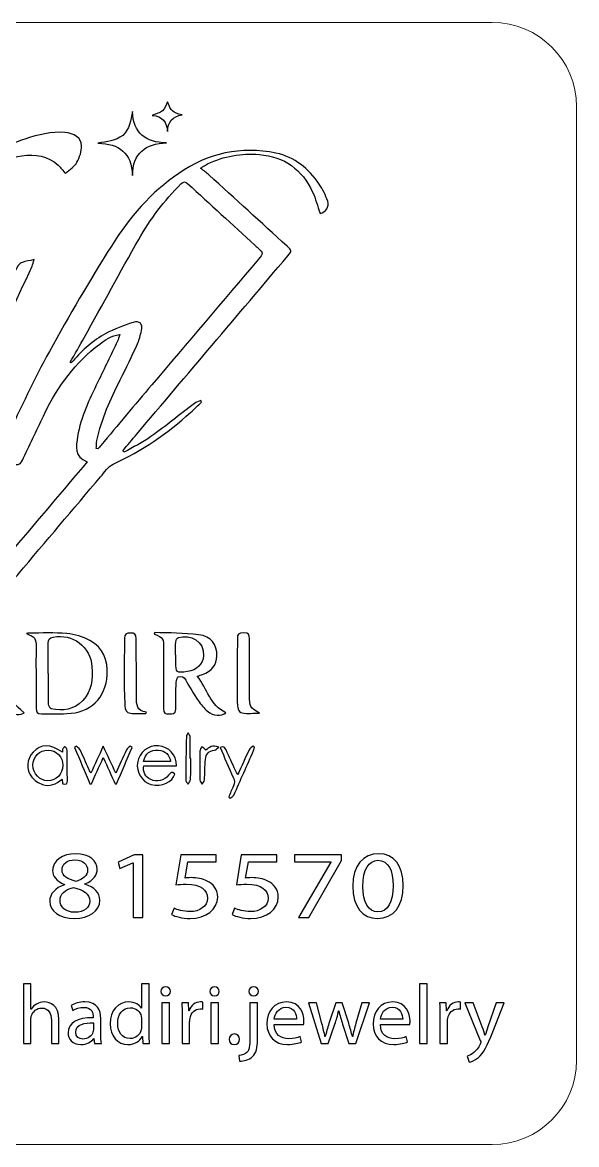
# Model space of a CAD drawing. Header units: millimetres. Extents: x 21.5 to 61.5, y -44 to -4.
# Drawn here: x 41.73 to 61.47, y -44.02 to -4.02 of the extents above; entities that cross this region are included whole.
import ezdxf

# ---------------------------------------------------------------- set-up
doc = ezdxf.new("R2010")
doc.units = ezdxf.units.MM
doc.header["$MEASUREMENT"] = 0
doc.layers.add('Layer 1', color=7, linetype='Continuous')

msp = doc.modelspace()

# ---------------------------------------------------------------- linework, layer by layer
at = {"layer": 'Layer 1', "color": 250, "lineweight": 18}
msp.add_open_spline([(24.4693, -4.0222), (24.4693, -4.0222), (58.4693, -4.0222), (58.4693, -4.0222), (60.1216, -4.0222), (61.4693, -5.3699), (61.4693, -7.0222), (61.4693, -7.0222), (61.4693, -41.0222), (61.4693, -41.0222), (61.4693, -42.6745), (60.1216, -44.0222), (58.4693, -44.0222), (58.4693, -44.0222), (24.4693, -44.0222), (24.4693, -44.0222), (22.817, -44.0222), (21.4693, -42.6745), (21.4693, -41.0222), (21.4693, -41.0222), (21.4693, -7.0222), (21.4693, -7.0222), (21.4693, -5.3699), (22.817, -4.0222), (24.4693, -4.0222)], degree=3, knots=[0, 0, 0, 0, 0.125, 0.125, 0.125, 0.25, 0.25, 0.25, 0.375, 0.375, 0.375, 0.5, 0.5, 0.5, 0.625, 0.625, 0.625, 0.75, 0.75, 0.75, 0.875, 0.875, 0.875, 1, 1, 1, 1], dxfattribs=at)
at = {"layer": 'Layer 1', "color": 250}
for points, knots in [([(46.8689, -8.3173), (46.1138, -8.3456), (45.6676, -8.6711), (45.6526, -9.4839), (45.6256, -8.6673), (45.1734, -8.3418), (44.4193, -8.3302), (44.7313, -8.2615), (45.0539, -8.2596), (45.3039, -8.0474), (45.5601, -7.8294), (45.5792, -7.5118), (45.6541, -7.1922), (45.6801, -7.9743), (46.1208, -8.2988), (46.8689, -8.3173)], [0, 0, 0, 0, 0.2, 0.2, 0.2, 0.4, 0.4, 0.4, 0.6, 0.6, 0.6, 0.8, 0.8, 0.8, 1, 1, 1, 1]), ([(46.906, -6.8487), (47.0057, -7.172), (47.0891, -7.2488), (47.4209, -7.3143), (47.0822, -7.3686), (46.9079, -7.5608), (46.9022, -7.9136), (46.8646, -7.589), (46.7369, -7.3538), (46.3515, -7.3385), (46.497, -7.2754), (46.6329, -7.2504), (46.7181, -7.171), (46.8075, -7.0882), (46.848, -6.9534), (46.906, -6.8487)], [0, 0, 0, 0, 0.2, 0.2, 0.2, 0.4, 0.4, 0.4, 0.6, 0.6, 0.6, 0.8, 0.8, 0.8, 1, 1, 1, 1]), ([(52.3334, -10.833), (52.2434, -10.5697), (52.1772, -10.3088), (52.0675, -10.068), (51.6985, -9.2567), (51.0556, -8.8064), (50.1719, -8.7302), (49.5319, -8.675), (48.9122, -8.7895), (48.3274, -9.0651), (48.276, -9.0892), (48.2283, -9.121), (48.1794, -9.1498), (48.1647, -9.1586), (48.1515, -9.1695), (48.0781, -9.2226), (48.1913, -9.3103), (48.2929, -9.3794), (48.3829, -9.4611), (49.3086, -10.3053), (50.233, -11.151), (51.1572, -11.9974), (51.3375, -12.1626), (51.3369, -12.1639), (51.1832, -12.3455), (49.3911, -14.4627), (47.5984, -16.5797), (45.8063, -18.697), (45.6394, -18.8946), (45.4754, -19.0944), (45.3098, -19.2929), (45.3227, -19.3107), (45.3359, -19.3282), (45.349, -19.3461), (45.6714, -19.1605), (46.0107, -18.9994), (46.3114, -18.7845), (46.8395, -18.4079), (47.3428, -17.9968), (47.8595, -17.6049), (47.9235, -17.5562), (48.0091, -17.5362), (48.0847, -17.5029), (48.0953, -17.5211), (48.106, -17.5393), (48.1167, -17.5575), (47.9859, -17.6786), (47.8555, -17.7999), (47.7244, -17.921), (46.9028, -18.681), (45.9872, -19.2966), (44.9677, -19.7658), (44.7862, -19.8491), (44.6557, -20.0561), (44.5171, -20.2194), (43.5403, -21.37), (42.567, -22.5242), (41.5929, -23.6773), (41.5563, -23.7206), (41.5215, -23.7658), (41.4663, -23.8345), (40.5005, -22.6943), (39.5566, -21.5807), (38.5895, -20.439), (38.471, -20.7093), (38.3575, -20.9482), (38.2609, -21.1935), (37.9439, -21.9981), (37.6297, -22.8043), (37.3226, -23.613), (37.2746, -23.7401), (37.2235, -23.777), (37.0874, -23.7475), (36.8432, -23.6946), (36.5939, -23.6654), (36.3468, -23.6266), (36.1529, -23.5961), (36.1065, -23.5513), (36.1703, -23.3481), (36.3192, -22.8711), (36.4468, -22.3794), (36.6632, -21.9322), (37.1411, -20.9438), (37.666, -19.9774), (38.1771, -19.0053), (38.3384, -18.6983), (38.5174, -18.4007), (38.6927, -18.0909), (38.5402, -18.2336), (38.3998, -18.3728), (38.2512, -18.5033), (37.4951, -19.1671), (36.6535, -19.6748), (35.6562, -19.882), (35.1765, -19.9818), (34.7159, -19.9351), (34.3618, -19.5538), (34.057, -19.2258), (33.9538, -18.8077), (33.9385, -18.3722), (33.9056, -17.449), (34.116, -16.5634), (34.3841, -15.6895), (34.4167, -15.5832), (34.4076, -15.5152), (34.3361, -15.4305), (33.4577, -14.3906), (32.5832, -13.3474), (31.708, -12.305), (31.672, -12.262), (31.6384, -12.2172), (31.5948, -12.162), (31.8052, -11.967), (32.0081, -11.7776), (32.2122, -11.5894), (33.0969, -10.776), (33.984, -9.965), (34.8639, -9.1463), (34.9817, -9.0366), (35.1028, -9.0362), (35.2401, -9.0475), (36.0683, -9.115), (36.8965, -9.1815), (37.7247, -9.2495), (38.2009, -9.2883), (38.6773, -9.3263), (39.1527, -9.3721), (39.2994, -9.3862), (39.4252, -9.3721), (39.5562, -9.2883), (40.2778, -8.8262), (41.0367, -8.437), (41.8532, -8.1686), (42.3039, -8.0206), (42.762, -7.9121), (43.244, -7.9437), (43.5657, -7.965), (43.8417, -8.1444), (43.8423, -8.4163), (43.8433, -8.6145), (43.7729, -8.8302), (43.6758, -9.0061), (43.5949, -9.1526), (43.4297, -9.2526), (43.2663, -9.4073), (43.1756, -9.3022), (43.1007, -9.1943), (43.006, -9.1093), (42.6341, -8.776), (42.1913, -8.7007), (41.7128, -8.7778), (40.9018, -8.908), (40.2389, -9.3363), (39.6225, -9.8434), (38.4864, -10.7776), (37.6011, -11.9227), (36.8585, -13.1837), (36.3283, -14.0842), (35.8714, -15.0178), (35.6205, -16.0398), (35.4575, -16.7049), (35.3888, -17.3759), (35.5274, -18.0536), (35.5603, -18.2132), (35.6177, -18.3722), (35.6895, -18.5193), (35.9238, -18.9978), (36.4569, -19.1586), (36.9934, -18.915), (37.5036, -18.6833), (37.9398, -18.3461), (38.3126, -17.931), (39.2361, -16.9021), (39.9341, -15.7193), (40.6087, -14.523), (40.9495, -13.9187), (41.2577, -13.2959), (41.5861, -12.6842), (41.6121, -12.6352), (41.6752, -12.5932), (41.73, -12.5756), (41.8523, -12.5364), (41.98, -12.5148), (42.1477, -12.4762), (42.1169, -12.5775), (42.1044, -12.6465), (42.0759, -12.7082), (41.503, -13.9673), (40.926, -15.2244), (40.3544, -16.4841), (39.8887, -17.5107), (39.4289, -18.5406), (38.9658, -19.5685), (38.9238, -19.6616), (38.9094, -19.7385), (38.9874, -19.8306), (39.7849, -20.7754), (40.5773, -21.7241), (41.3706, -22.672), (41.3889, -22.6936), (41.4001, -22.7209), (41.4305, -22.773), (42.3136, -21.7278), (43.1713, -20.7127), (44.043, -19.681), (43.5701, -19.502), (43.6416, -19.1276), (43.699, -18.7789), (43.8141, -18.0856), (44.1163, -17.4578), (44.4221, -16.8325), (44.6573, -16.3518), (44.8887, -15.8689), (45.1189, -15.3857), (45.1509, -15.3179), (45.1656, -15.2417), (45.1976, -15.1404), (44.8991, -15.1931), (44.6861, -15.3311), (44.4849, -15.4866), (43.63, -16.1476), (42.9928, -16.9827), (42.5284, -17.9538), (42.2753, -18.4828), (42.0257, -19.0134), (41.7721, -19.5421), (41.6553, -19.7861), (41.6165, -19.8071), (41.4051, -19.7613), (41.1857, -19.7146), (41.0301, -19.5669), (41.0483, -19.3684), (41.0658, -19.1734), (41.1007, -18.9674), (41.1844, -18.7933), (41.6754, -17.772), (42.1477, -16.7394), (42.6937, -15.7478), (43.3932, -14.4762), (44.1302, -13.2232), (44.9003, -11.993), (45.5321, -10.9839), (46.3064, -10.0836), (47.3004, -9.4016), (48.3516, -8.6803), (49.5115, -8.4226), (50.7615, -8.6813), (51.4259, -8.8186), (51.9292, -9.2319), (52.3052, -9.7889), (52.4303, -9.9745), (52.5319, -10.1827), (52.6065, -10.394), (52.6749, -10.5882), (52.5394, -10.7794), (52.3334, -10.833)], [0, 0, 0, 0, 0.0117647, 0.0117647, 0.0117647, 0.0235294, 0.0235294, 0.0235294, 0.0352941, 0.0352941, 0.0352941, 0.0470588, 0.0470588, 0.0470588, 0.0588235, 0.0588235, 0.0588235, 0.0705882, 0.0705882, 0.0705882, 0.0823529, 0.0823529, 0.0823529, 0.0941176, 0.0941176, 0.0941176, 0.1058824, 0.1058824, 0.1058824, 0.1176471, 0.1176471, 0.1176471, 0.1294118, 0.1294118, 0.1294118, 0.1411765, 0.1411765, 0.1411765, 0.1529412, 0.1529412, 0.1529412, 0.1647059, 0.1647059, 0.1647059, 0.1764706, 0.1764706, 0.1764706, 0.1882353, 0.1882353, 0.1882353, 0.2, 0.2, 0.2, 0.2117647, 0.2117647, 0.2117647, 0.2235294, 0.2235294, 0.2235294, 0.2352941, 0.2352941, 0.2352941, 0.2470588, 0.2470588, 0.2470588, 0.2588235, 0.2588235, 0.2588235, 0.2705882, 0.2705882, 0.2705882, 0.2823529, 0.2823529, 0.2823529, 0.2941176, 0.2941176, 0.2941176, 0.3058824, 0.3058824, 0.3058824, 0.3176471, 0.3176471, 0.3176471, 0.3294118, 0.3294118, 0.3294118, 0.3411765, 0.3411765, 0.3411765, 0.3529412, 0.3529412, 0.3529412, 0.3647059, 0.3647059, 0.3647059, 0.3764706, 0.3764706, 0.3764706, 0.3882353, 0.3882353, 0.3882353, 0.4, 0.4, 0.4, 0.4117647, 0.4117647, 0.4117647, 0.4235294, 0.4235294, 0.4235294, 0.4352941, 0.4352941, 0.4352941, 0.4470588, 0.4470588, 0.4470588, 0.4588235, 0.4588235, 0.4588235, 0.4705882, 0.4705882, 0.4705882, 0.4823529, 0.4823529, 0.4823529, 0.4941176, 0.4941176, 0.4941176, 0.5058824, 0.5058824, 0.5058824, 0.5176471, 0.5176471, 0.5176471, 0.5294118, 0.5294118, 0.5294118, 0.5411765, 0.5411765, 0.5411765, 0.5529412, 0.5529412, 0.5529412, 0.5647059, 0.5647059, 0.5647059, 0.5764706, 0.5764706, 0.5764706, 0.5882353, 0.5882353, 0.5882353, 0.6, 0.6, 0.6, 0.6117647, 0.6117647, 0.6117647, 0.6235294, 0.6235294, 0.6235294, 0.6352941, 0.6352941, 0.6352941, 0.6470588, 0.6470588, 0.6470588, 0.6588235, 0.6588235, 0.6588235, 0.6705882, 0.6705882, 0.6705882, 0.6823529, 0.6823529, 0.6823529, 0.6941176, 0.6941176, 0.6941176, 0.7058824, 0.7058824, 0.7058824, 0.7176471, 0.7176471, 0.7176471, 0.7294118, 0.7294118, 0.7294118, 0.7411765, 0.7411765, 0.7411765, 0.7529412, 0.7529412, 0.7529412, 0.7647059, 0.7647059, 0.7647059, 0.7764706, 0.7764706, 0.7764706, 0.7882353, 0.7882353, 0.7882353, 0.8, 0.8, 0.8, 0.8117647, 0.8117647, 0.8117647, 0.8235294, 0.8235294, 0.8235294, 0.8352941, 0.8352941, 0.8352941, 0.8470588, 0.8470588, 0.8470588, 0.8588235, 0.8588235, 0.8588235, 0.8705882, 0.8705882, 0.8705882, 0.8823529, 0.8823529, 0.8823529, 0.8941176, 0.8941176, 0.8941176, 0.9058824, 0.9058824, 0.9058824, 0.9176471, 0.9176471, 0.9176471, 0.9294118, 0.9294118, 0.9294118, 0.9411765, 0.9411765, 0.9411765, 0.9529412, 0.9529412, 0.9529412, 0.9647059, 0.9647059, 0.9647059, 0.9764706, 0.9764706, 0.9764706, 0.9882353, 0.9882353, 0.9882353, 1, 1, 1, 1]), ([(43.4328, -16.1373), (43.4406, -16.1435), (43.4488, -16.1498), (43.4566, -16.1561), (43.4841, -16.1326), (43.5153, -16.1122), (43.5385, -16.085), (43.8705, -15.6961), (44.2509, -15.358), (44.6996, -15.1162), (45.0069, -14.9507), (45.3381, -14.819), (45.6721, -14.718), (45.9188, -14.644), (46.0229, -14.7634), (45.9718, -15.0087), (45.9383, -15.169), (45.8953, -15.3314), (45.8282, -15.48), (45.6335, -15.9103), (45.4344, -16.3393), (45.2186, -16.7594), (44.8642, -17.4506), (44.5519, -18.1562), (44.3889, -18.9197), (44.3681, -19.0156), (44.3713, -19.1166), (44.3634, -19.2154), (44.3634, -19.2154), (44.4174, -19.2251), (44.4174, -19.2251), (44.4547, -19.1834), (44.4927, -19.1426), (44.5284, -19.1), (45.1323, -18.3806), (45.7335, -17.6585), (46.3402, -16.9416), (47.6062, -15.4471), (48.8753, -13.9554), (50.1421, -12.4618), (50.3205, -12.2517), (50.3184, -12.2498), (50.1193, -12.062), (50.0819, -12.0269), (50.0446, -11.9917), (50.007, -11.9572), (49.2139, -11.2298), (48.42, -10.5038), (47.6294, -9.7741), (47.5347, -9.6866), (47.4723, -9.6813), (47.3754, -9.7772), (46.7818, -10.3683), (46.2873, -11.0366), (45.8749, -11.7606), (45.2183, -12.9128), (44.5867, -14.0793), (43.9433, -15.2389), (43.7761, -15.5402), (43.603, -15.8381), (43.4328, -16.1373)], [0, 0, 0, 0, 0.05, 0.05, 0.05, 0.1, 0.1, 0.1, 0.15, 0.15, 0.15, 0.2, 0.2, 0.2, 0.25, 0.25, 0.25, 0.3, 0.3, 0.3, 0.35, 0.35, 0.35, 0.4, 0.4, 0.4, 0.45, 0.45, 0.45, 0.5, 0.5, 0.5, 0.55, 0.55, 0.55, 0.6, 0.6, 0.6, 0.65, 0.65, 0.65, 0.7, 0.7, 0.7, 0.75, 0.75, 0.75, 0.8, 0.8, 0.8, 0.85, 0.85, 0.85, 0.9, 0.9, 0.9, 0.95, 0.95, 0.95, 1, 1, 1, 1]), ([(39.0108, -28.6232), (39.2331, -28.1001), (39.4485, -27.5871), (39.6693, -27.0766), (39.8342, -26.6955), (40.0042, -26.3164), (40.1782, -25.9395), (40.2033, -25.885), (40.2629, -25.8464), (40.3065, -25.8006), (40.351, -25.847), (40.4137, -25.8856), (40.4376, -25.941), (40.7229, -26.6106), (41.0057, -27.281), (41.2824, -27.9543), (41.43, -28.3133), (41.4241, -28.3158), (41.7978, -28.6306), (41.6865, -28.725), (41.4247, -28.7028), (41.2353, -28.5877), (41.0334, -28.4654), (40.9161, -28.277), (40.8505, -28.0621), (40.7953, -27.8806), (40.6919, -27.8351), (40.5137, -27.8449), (40.2356, -27.8599), (39.9559, -27.8521), (39.6769, -27.847), (39.5843, -27.8455), (39.5329, -27.8755), (39.4969, -27.9631), (39.4144, -28.1628), (39.3202, -28.3576), (39.2337, -28.5554), (39.1933, -28.6479), (39.14, -28.6965), (39.0108, -28.6232)], [0, 0, 0, 0, 0.0769231, 0.0769231, 0.0769231, 0.1538462, 0.1538462, 0.1538462, 0.2307692, 0.2307692, 0.2307692, 0.3076923, 0.3076923, 0.3076923, 0.3846154, 0.3846154, 0.3846154, 0.4615385, 0.4615385, 0.4615385, 0.5384615, 0.5384615, 0.5384615, 0.6153846, 0.6153846, 0.6153846, 0.6923077, 0.6923077, 0.6923077, 0.7692308, 0.7692308, 0.7692308, 0.8461538, 0.8461538, 0.8461538, 0.9230769, 0.9230769, 0.9230769, 1, 1, 1, 1]), ([(41.8745, -25.8065), (41.9055, -25.8008), (41.9362, -25.7901), (41.9669, -25.7905), (42.4166, -25.7926), (42.8688, -25.7675), (43.3144, -25.8096), (43.5953, -25.8362), (43.8889, -25.9221), (44.1376, -26.0551), (44.6136, -26.3088), (44.7785, -26.7657), (44.7512, -27.2802), (44.707, -28.109), (44.146, -28.6378), (43.3128, -28.6603), (43.0118, -28.6688), (42.7098, -28.6578), (42.4084, -28.6669), (42.2642, -28.671), (42.2197, -28.6105), (42.22, -28.476), (42.2216, -27.8898), (42.2171, -27.3038), (42.2162, -26.718), (42.2162, -26.5756), (42.2257, -26.4336), (42.2237, -26.2913), (42.2197, -25.9855), (42.1673, -25.9184), (41.8745, -25.8065)], [0, 0, 0, 0, 0.1, 0.1, 0.1, 0.2, 0.2, 0.2, 0.3, 0.3, 0.3, 0.4, 0.4, 0.4, 0.5, 0.5, 0.5, 0.6, 0.6, 0.6, 0.7, 0.7, 0.7, 0.8, 0.8, 0.8, 0.9, 0.9, 0.9, 1, 1, 1, 1]), ([(42.6527, -27.2266), (42.6527, -27.2266), (42.6612, -27.2266), (42.6612, -27.2266), (42.6612, -27.5907), (42.6574, -27.9551), (42.6653, -28.3192), (42.6668, -28.3778), (42.7111, -28.4766), (42.7521, -28.4866), (43.1773, -28.5882), (43.5693, -28.5267), (43.8804, -28.1934), (44.1971, -27.8545), (44.2423, -27.4321), (44.2105, -26.9965), (44.1576, -26.269), (43.5229, -25.7898), (42.8281, -25.9369), (42.6994, -25.9639), (42.6467, -26.0146), (42.6499, -26.1511), (42.6587, -26.5095), (42.6527, -26.8679), (42.6527, -27.2266)], [0, 0, 0, 0, 0.125, 0.125, 0.125, 0.25, 0.25, 0.25, 0.375, 0.375, 0.375, 0.5, 0.5, 0.5, 0.625, 0.625, 0.625, 0.75, 0.75, 0.75, 0.875, 0.875, 0.875, 1, 1, 1, 1]), ([(46.13, -28.653), (45.9459, -28.653), (45.7596, -28.6678), (45.5775, -28.6481), (45.4398, -28.6333), (45.3877, -28.5094), (45.3827, -28.3825), (45.3683, -28.0014), (45.3536, -27.6204), (45.3526, -27.2394), (45.352, -26.818), (45.3708, -26.3971), (45.3711, -25.9757), (45.3714, -25.8189), (45.4426, -25.7854), (45.5812, -25.7879), (45.7189, -25.7904), (45.7901, -25.8242), (45.7895, -25.981), (45.7866, -26.6188), (45.7945, -27.2563), (45.7976, -27.8942), (45.7979, -27.9566), (45.7967, -28.0193), (45.7961, -28.082), (45.7932, -28.3329), (45.8008, -28.5771), (46.1557, -28.605), (46.1473, -28.6208), (46.1385, -28.6368), (46.13, -28.653)], [0, 0, 0, 0, 0.1, 0.1, 0.1, 0.2, 0.2, 0.2, 0.3, 0.3, 0.3, 0.4, 0.4, 0.4, 0.5, 0.5, 0.5, 0.6, 0.6, 0.6, 0.7, 0.7, 0.7, 0.8, 0.8, 0.8, 0.9, 0.9, 0.9, 1, 1, 1, 1]), ([(46.4336, -25.7679), (46.9594, -25.7917), (47.4894, -25.7829), (48.0099, -25.8491), (48.4596, -25.9065), (48.6656, -26.195), (48.6593, -26.6105), (48.6549, -26.9118), (48.4702, -27.1474), (48.1475, -27.2627), (48.0958, -27.2812), (48.0434, -27.2985), (47.9603, -27.3274), (48.3129, -27.7691), (48.4178, -28.3697), (48.9792, -28.6281), (48.8281, -28.7629), (48.5235, -28.7494), (48.325, -28.5778), (48.1977, -28.4684), (48.0877, -28.3323), (47.9933, -28.1925), (47.8343, -27.957), (47.6853, -27.7137), (47.5492, -27.4641), (47.4825, -27.3418), (47.3872, -27.3132), (47.2836, -27.3524), (47.2401, -27.369), (47.2125, -27.4766), (47.2099, -27.5443), (47.198, -27.8626), (47.1896, -28.1818), (47.1949, -28.5002), (47.1986, -28.697), (47.0704, -28.6582), (46.9547, -28.6666), (46.8249, -28.6757), (46.7553, -28.645), (46.7569, -28.4926), (46.7628, -27.7754), (46.759, -27.0579), (46.7606, -26.3408), (46.7616, -25.9705), (46.7515, -25.9522), (46.4301, -25.8256), (46.4313, -25.8065), (46.4322, -25.787), (46.4336, -25.7679)], [0, 0, 0, 0, 0.0625, 0.0625, 0.0625, 0.125, 0.125, 0.125, 0.1875, 0.1875, 0.1875, 0.25, 0.25, 0.25, 0.3125, 0.3125, 0.3125, 0.375, 0.375, 0.375, 0.4375, 0.4375, 0.4375, 0.5, 0.5, 0.5, 0.5625, 0.5625, 0.5625, 0.625, 0.625, 0.625, 0.6875, 0.6875, 0.6875, 0.75, 0.75, 0.75, 0.8125, 0.8125, 0.8125, 0.875, 0.875, 0.875, 0.9375, 0.9375, 0.9375, 1, 1, 1, 1]), ([(47.1883, -26.5591), (47.1883, -26.5591), (47.199, -26.5591), (47.199, -26.5591), (47.199, -26.6441), (47.1977, -26.7293), (47.1993, -26.8143), (47.2065, -27.2154), (47.2068, -27.2154), (47.6176, -27.1605), (47.9381, -27.1176), (48.1629, -26.8933), (48.1849, -26.5989), (48.2232, -26.078), (47.7113, -25.8287), (47.2871, -25.9504), (47.2435, -25.9629), (47.1974, -26.0458), (47.193, -26.0996), (47.1801, -26.2521), (47.1883, -26.406), (47.1883, -26.5591)], [0, 0, 0, 0, 0.1428571, 0.1428571, 0.1428571, 0.2857143, 0.2857143, 0.2857143, 0.4285714, 0.4285714, 0.4285714, 0.5714286, 0.5714286, 0.5714286, 0.7142857, 0.7142857, 0.7142857, 0.8571429, 0.8571429, 0.8571429, 1, 1, 1, 1]), ([(50.1814, -28.6423), (49.9603, -28.6423), (49.7559, -28.6712), (49.564, -28.6336), (49.4022, -28.6016), (49.3893, -28.4244), (49.3874, -28.2802), (49.3817, -27.8528), (49.3815, -27.4257), (49.3821, -26.9986), (49.3827, -26.6681), (49.3874, -26.3375), (49.3909, -26.0074), (49.393, -25.8054), (49.4129, -25.7962), (49.6208, -25.7862), (49.785, -25.7781), (49.8214, -25.8506), (49.8205, -25.9994), (49.8177, -26.6658), (49.8261, -27.3325), (49.8261, -27.9988), (49.8261, -28.436), (49.8224, -28.436), (50.1814, -28.6423)], [0, 0, 0, 0, 0.125, 0.125, 0.125, 0.25, 0.25, 0.25, 0.375, 0.375, 0.375, 0.5, 0.5, 0.5, 0.625, 0.625, 0.625, 0.75, 0.75, 0.75, 0.875, 0.875, 0.875, 1, 1, 1, 1]), ([(47.7261, -30.262), (47.7261, -30.5122), (47.7317, -30.7628), (47.722, -31.0127), (47.7198, -31.0691), (47.6646, -31.1234), (47.6339, -31.1789), (47.6044, -31.1268), (47.5496, -31.0748), (47.5496, -31.0231), (47.5514, -30.5053), (47.5615, -29.9876), (47.574, -29.4706), (47.5753, -29.4291), (47.6151, -29.3887), (47.6373, -29.3479), (47.6599, -29.3912), (47.7009, -29.4335), (47.7019, -29.4771), (47.7079, -29.7386), (47.705, -30.0005), (47.705, -30.262), (47.705, -30.262), (47.7261, -30.262), (47.7261, -30.262)], [0, 0, 0, 0, 0.125, 0.125, 0.125, 0.25, 0.25, 0.25, 0.375, 0.375, 0.375, 0.5, 0.5, 0.5, 0.625, 0.625, 0.625, 0.75, 0.75, 0.75, 0.875, 0.875, 0.875, 1, 1, 1, 1]), ([(43.1565, -30.0315), (43.1612, -29.9801), (43.1569, -29.9431), (43.1697, -29.9146), (43.1832, -29.8848), (43.2136, -29.8631), (43.2371, -29.8377), (43.2657, -29.865), (43.3149, -29.8898), (43.3199, -29.9211), (43.3334, -30.0049), (43.3293, -30.0911), (43.3299, -30.1767), (43.3315, -30.4665), (43.3309, -30.7565), (43.3346, -31.0466), (43.3359, -31.1601), (43.2945, -31.2062), (43.1713, -31.1632), (43.1641, -31.1174), (43.1565, -31.0682), (43.1452, -30.9951), (42.9358, -31.1736), (42.7037, -31.2767), (42.4485, -31.1855), (42.3064, -31.1346), (42.1634, -31.0375), (42.0653, -30.9226), (41.8511, -30.6718), (41.8862, -30.2692), (42.1138, -30.0318), (42.3945, -29.7383), (42.7175, -29.7339), (43.1565, -30.0315)], [0, 0, 0, 0, 0.0909091, 0.0909091, 0.0909091, 0.1818182, 0.1818182, 0.1818182, 0.2727273, 0.2727273, 0.2727273, 0.3636364, 0.3636364, 0.3636364, 0.4545455, 0.4545455, 0.4545455, 0.5454545, 0.5454545, 0.5454545, 0.6363636, 0.6363636, 0.6363636, 0.7272727, 0.7272727, 0.7272727, 0.8181818, 0.8181818, 0.8181818, 0.9090909, 0.9090909, 0.9090909, 1, 1, 1, 1]), ([(42.645, -29.9622), (42.3441, -29.9603), (42.1054, -30.1993), (42.1054, -30.5028), (42.1057, -30.7982), (42.3556, -31.0572), (42.6397, -31.0566), (42.9417, -31.056), (43.1688, -30.8224), (43.1713, -30.5094), (43.1737, -30.1983), (42.9483, -29.9641), (42.645, -29.9622)], [0, 0, 0, 0, 0.25, 0.25, 0.25, 0.5, 0.5, 0.5, 0.75, 0.75, 0.75, 1, 1, 1, 1]), ([(44.6126, -30.2295), (44.4593, -30.5675), (44.3234, -30.8658), (44.188, -31.164), (44.1717, -31.1656), (44.1551, -31.1668), (44.1385, -31.1681), (43.9566, -30.734), (43.7744, -30.3004), (43.5922, -29.8664), (43.6113, -29.851), (43.6298, -29.8354), (43.6487, -29.8196), (43.6945, -29.8588), (43.7593, -29.889), (43.7832, -29.9388), (43.8938, -30.1699), (43.9927, -30.406), (44.0964, -30.6403), (44.1143, -30.6802), (44.1369, -30.7178), (44.1686, -30.7777), (44.3162, -30.46), (44.4543, -30.1627), (44.6117, -29.8247), (44.7681, -30.1605), (44.9073, -30.46), (45.0604, -30.7886), (45.1937, -30.4914), (45.3103, -30.221), (45.437, -29.9554), (45.4636, -29.8996), (45.5286, -29.8626), (45.5756, -29.8169), (45.5978, -29.8322), (45.6198, -29.8479), (45.6415, -29.8635), (45.457, -30.2976), (45.2724, -30.7315), (45.088, -31.165), (45.0711, -31.1658), (45.0538, -31.1668), (45.0372, -31.1674), (44.9008, -30.8664), (44.7644, -30.5654), (44.6126, -30.2295)], [0, 0, 0, 0, 0.0666667, 0.0666667, 0.0666667, 0.1333333, 0.1333333, 0.1333333, 0.2, 0.2, 0.2, 0.2666667, 0.2666667, 0.2666667, 0.3333333, 0.3333333, 0.3333333, 0.4, 0.4, 0.4, 0.4666667, 0.4666667, 0.4666667, 0.5333333, 0.5333333, 0.5333333, 0.6, 0.6, 0.6, 0.6666667, 0.6666667, 0.6666667, 0.7333333, 0.7333333, 0.7333333, 0.8, 0.8, 0.8, 0.8666667, 0.8666667, 0.8666667, 0.9333333, 0.9333333, 0.9333333, 1, 1, 1, 1]), ([(47.2182, -30.5189), (47.2182, -30.5189), (46.0526, -30.5189), (46.0526, -30.5189), (46.0153, -30.7371), (46.1147, -30.9206), (46.3097, -31.0124), (46.5185, -31.1113), (46.7767, -31.0504), (46.9403, -30.8576), (47.0052, -30.781), (47.0579, -30.691), (47.1577, -30.8149), (47.083, -31.0934), (46.7067, -31.2919), (46.3097, -31.1852), (46.0005, -31.1021), (45.7763, -30.7371), (45.8344, -30.412), (45.9036, -30.025), (46.2022, -29.7829), (46.5782, -29.8096), (46.9513, -29.8359), (47.2131, -30.116), (47.2182, -30.5189)], [0, 0, 0, 0, 0.125, 0.125, 0.125, 0.25, 0.25, 0.25, 0.375, 0.375, 0.375, 0.5, 0.5, 0.5, 0.625, 0.625, 0.625, 0.75, 0.75, 0.75, 0.875, 0.875, 0.875, 1, 1, 1, 1]), ([(47.0031, -30.3634), (46.9867, -30.1386), (46.8137, -29.9779), (46.5747, -29.9633), (46.2872, -29.945), (46.1021, -30.084), (46.051, -30.3634), (46.051, -30.3634), (47.0031, -30.3634), (47.0031, -30.3634)], [0, 0, 0, 0, 0.3333333, 0.3333333, 0.3333333, 0.6666667, 0.6666667, 0.6666667, 1, 1, 1, 1]), ([(48.2669, -29.9674), (48.3782, -29.8649), (48.5001, -29.7614), (48.7241, -29.862), (48.6579, -29.9066), (48.6193, -29.9507), (48.5736, -29.9599), (48.3726, -30), (48.2735, -30.0834), (48.2528, -30.2938), (48.2292, -30.5359), (48.2337, -30.7808), (48.2154, -31.0239), (48.2113, -31.0765), (48.1631, -31.1261), (48.1352, -31.1772), (48.1057, -31.1267), (48.0518, -31.0769), (48.0512, -31.0258), (48.0446, -30.6852), (48.0461, -30.3443), (48.0533, -30.0038), (48.0545, -29.9474), (48.0985, -29.8918), (48.1226, -29.836), (48.1662, -29.8755), (48.2092, -29.915), (48.2669, -29.9674)], [0, 0, 0, 0, 0.1111111, 0.1111111, 0.1111111, 0.2222222, 0.2222222, 0.2222222, 0.3333333, 0.3333333, 0.3333333, 0.4444444, 0.4444444, 0.4444444, 0.5555556, 0.5555556, 0.5555556, 0.6666667, 0.6666667, 0.6666667, 0.7777778, 0.7777778, 0.7777778, 0.8888889, 0.8888889, 0.8888889, 1, 1, 1, 1]), ([(48.7713, -29.863), (48.9076, -29.7986), (48.9488, -29.8758), (48.986, -29.9558), (49.0983, -30.1978), (49.209, -30.4412), (49.3213, -30.6836), (49.3419, -30.7288), (49.3661, -30.7721), (49.4018, -30.8423), (49.5439, -30.5284), (49.6713, -30.238), (49.8086, -29.9527), (49.8359, -29.8965), (49.9023, -29.8592), (49.9509, -29.8134), (49.9663, -29.8253), (49.9813, -29.8376), (49.997, -29.8495), (49.9866, -29.8906), (49.9823, -29.9345), (49.9657, -29.9724), (49.7339, -30.5033), (49.5025, -31.0342), (49.2649, -31.5623), (49.2423, -31.6122), (49.1764, -31.6426), (49.1306, -31.682), (49.114, -31.668), (49.097, -31.6538), (49.0798, -31.6397), (49.1344, -31.5058), (49.1836, -31.3698), (49.2454, -31.2393), (49.2955, -31.133), (49.293, -31.0411), (49.2432, -30.9326), (49.0814, -30.5829), (48.9312, -30.228), (48.7713, -29.863)], [0, 0, 0, 0, 0.0769231, 0.0769231, 0.0769231, 0.1538462, 0.1538462, 0.1538462, 0.2307692, 0.2307692, 0.2307692, 0.3076923, 0.3076923, 0.3076923, 0.3846154, 0.3846154, 0.3846154, 0.4615385, 0.4615385, 0.4615385, 0.5384615, 0.5384615, 0.5384615, 0.6153846, 0.6153846, 0.6153846, 0.6923077, 0.6923077, 0.6923077, 0.7692308, 0.7692308, 0.7692308, 0.8461538, 0.8461538, 0.8461538, 0.9230769, 0.9230769, 0.9230769, 1, 1, 1, 1]), ([(42.7056, -35.3584), (42.7056, -35.0771), (42.905, -34.878), (43.2305, -34.7613), (43.2305, -34.7613), (43.2268, -34.7514), (43.2268, -34.7514), (42.9335, -34.6346), (42.8072, -34.4425), (42.8072, -34.2502), (42.8072, -33.8968), (43.1615, -33.657), (43.6256, -33.657), (44.1387, -33.657), (44.3951, -33.9279), (44.3951, -34.2057), (44.3951, -34.3941), (44.2854, -34.5967), (43.9596, -34.7272), (43.9596, -34.7272), (43.9596, -34.7375), (43.9596, -34.7375), (44.2892, -34.8473), (44.493, -35.0429), (44.493, -35.3138), (44.493, -35.7015), (44.0982, -35.962), (43.5933, -35.962), (43.0392, -35.962), (42.7056, -35.6845), (42.7056, -35.3584)], [0, 0, 0, 0, 0.1, 0.1, 0.1, 0.2, 0.2, 0.2, 0.3, 0.3, 0.3, 0.4, 0.4, 0.4, 0.5, 0.5, 0.5, 0.6, 0.6, 0.6, 0.7, 0.7, 0.7, 0.8, 0.8, 0.8, 0.9, 0.9, 0.9, 1, 1, 1, 1]), ([(43.1452, -34.2298), (43.1452, -34.4528), (43.345, -34.5729), (43.65, -34.6412), (43.878, -34.576), (44.0533, -34.439), (44.0533, -34.2364), (44.0533, -34.058), (43.9269, -33.873), (43.6055, -33.873), (43.3083, -33.873), (43.1452, -34.0376), (43.1452, -34.2298)], [0, 0, 0, 0, 0.25, 0.25, 0.25, 0.5, 0.5, 0.5, 0.75, 0.75, 0.75, 1, 1, 1, 1]), ([(45.6748, -33.976), (45.6748, -33.976), (45.6668, -33.976), (45.6668, -33.976), (45.6668, -33.976), (45.2067, -34.1851), (45.2067, -34.1851), (45.2067, -34.1851), (45.1374, -33.9553), (45.1374, -33.9553), (45.1374, -33.9553), (45.7156, -33.6946), (45.7156, -33.6946), (45.7156, -33.6946), (46.0211, -33.6946), (46.0211, -33.6946), (46.0211, -33.6946), (46.0211, -35.9245), (46.0211, -35.9245), (46.0211, -35.9245), (45.6748, -35.9245), (45.6748, -35.9245), (45.6748, -35.9245), (45.6748, -33.976), (45.6748, -33.976)], [0, 0, 0, 0, 0.125, 0.125, 0.125, 0.25, 0.25, 0.25, 0.375, 0.375, 0.375, 0.5, 0.5, 0.5, 0.625, 0.625, 0.625, 0.75, 0.75, 0.75, 0.875, 0.875, 0.875, 1, 1, 1, 1]), ([(48.6363, -33.9484), (48.6363, -33.9484), (47.6262, -33.9484), (47.6262, -33.9484), (47.6262, -33.9484), (47.5246, -34.5213), (47.5246, -34.5213), (47.5855, -34.5147), (47.6426, -34.5075), (47.7404, -34.5075), (47.9439, -34.5075), (48.1474, -34.5451), (48.3105, -34.6276), (48.518, -34.727), (48.689, -34.9193), (48.689, -35.2005), (48.689, -35.6364), (48.2776, -35.9622), (47.7037, -35.9622), (47.4146, -35.9622), (47.1703, -35.8935), (47.0439, -35.8249), (47.0439, -35.8249), (47.1336, -35.5954), (47.1336, -35.5954), (47.2436, -35.6502), (47.4595, -35.7188), (47.6996, -35.7188), (48.0377, -35.7188), (48.3268, -35.5336), (48.3268, -35.235), (48.3228, -34.9468), (48.0944, -34.7408), (47.5651, -34.7408), (47.4146, -34.7408), (47.2967, -34.7546), (47.1988, -34.765), (47.1988, -34.765), (47.3698, -33.6944), (47.3698, -33.6944), (47.3698, -33.6944), (48.6363, -33.6944), (48.6363, -33.6944), (48.6363, -33.6944), (48.6363, -33.9484), (48.6363, -33.9484)], [0, 0, 0, 0, 0.0666667, 0.0666667, 0.0666667, 0.1333333, 0.1333333, 0.1333333, 0.2, 0.2, 0.2, 0.2666667, 0.2666667, 0.2666667, 0.3333333, 0.3333333, 0.3333333, 0.4, 0.4, 0.4, 0.4666667, 0.4666667, 0.4666667, 0.5333333, 0.5333333, 0.5333333, 0.6, 0.6, 0.6, 0.6666667, 0.6666667, 0.6666667, 0.7333333, 0.7333333, 0.7333333, 0.8, 0.8, 0.8, 0.8666667, 0.8666667, 0.8666667, 0.9333333, 0.9333333, 0.9333333, 1, 1, 1, 1]), ([(50.7951, -33.9484), (50.7951, -33.9484), (49.7851, -33.9484), (49.7851, -33.9484), (49.7851, -33.9484), (49.6835, -34.5213), (49.6835, -34.5213), (49.7443, -34.5147), (49.8013, -34.5075), (49.8992, -34.5075), (50.1027, -34.5075), (50.3062, -34.5451), (50.4692, -34.6276), (50.6769, -34.727), (50.8477, -34.9193), (50.8477, -35.2005), (50.8477, -35.6364), (50.4364, -35.9622), (49.8625, -35.9622), (49.5733, -35.9622), (49.3291, -35.8935), (49.2028, -35.8249), (49.2028, -35.8249), (49.2924, -35.5954), (49.2924, -35.5954), (49.4025, -35.6502), (49.6182, -35.7188), (49.8584, -35.7188), (50.1964, -35.7188), (50.4856, -35.5336), (50.4856, -35.235), (50.4815, -34.9468), (50.2532, -34.7408), (49.7239, -34.7408), (49.5733, -34.7408), (49.4555, -34.7546), (49.3576, -34.765), (49.3576, -34.765), (49.5285, -33.6944), (49.5285, -33.6944), (49.5285, -33.6944), (50.7951, -33.6944), (50.7951, -33.6944), (50.7951, -33.6944), (50.7951, -33.9484), (50.7951, -33.9484)], [0, 0, 0, 0, 0.0666667, 0.0666667, 0.0666667, 0.1333333, 0.1333333, 0.1333333, 0.2, 0.2, 0.2, 0.2666667, 0.2666667, 0.2666667, 0.3333333, 0.3333333, 0.3333333, 0.4, 0.4, 0.4, 0.4666667, 0.4666667, 0.4666667, 0.5333333, 0.5333333, 0.5333333, 0.6, 0.6, 0.6, 0.6666667, 0.6666667, 0.6666667, 0.7333333, 0.7333333, 0.7333333, 0.8, 0.8, 0.8, 0.8666667, 0.8666667, 0.8666667, 0.9333333, 0.9333333, 0.9333333, 1, 1, 1, 1]), ([(53.0926, -33.6946), (53.0926, -33.6946), (53.0926, -33.8937), (53.0926, -33.8937), (53.0926, -33.8937), (51.9402, -35.9244), (51.9402, -35.9244), (51.9402, -35.9244), (51.5699, -35.9244), (51.5699, -35.9244), (51.5699, -35.9244), (52.7179, -33.9516), (52.7179, -33.9516), (52.7179, -33.9516), (52.7179, -33.945), (52.7179, -33.945), (52.7179, -33.945), (51.4231, -33.945), (51.4231, -33.945), (51.4231, -33.945), (51.4231, -33.6946), (51.4231, -33.6946), (51.4231, -33.6946), (53.0926, -33.6946), (53.0926, -33.6946)], [0, 0, 0, 0, 0.125, 0.125, 0.125, 0.25, 0.25, 0.25, 0.375, 0.375, 0.375, 0.5, 0.5, 0.5, 0.625, 0.625, 0.625, 0.75, 0.75, 0.75, 0.875, 0.875, 0.875, 1, 1, 1, 1]), ([(55.2924, -34.7858), (55.2924, -35.5436), (54.9585, -35.9623), (54.3721, -35.9623), (53.855, -35.9623), (53.5047, -35.554), (53.4966, -34.8162), (53.4966, -34.0686), (53.8795, -33.6569), (54.417, -33.6569), (54.9745, -33.6569), (55.2924, -34.0754), (55.2924, -34.7858)], [0, 0, 0, 0, 0.25, 0.25, 0.25, 0.5, 0.5, 0.5, 0.75, 0.75, 0.75, 1, 1, 1, 1]), ([(53.855, -34.8199), (53.855, -35.3997), (54.0667, -35.7287), (54.3924, -35.7287), (54.759, -35.7287), (54.9337, -35.3687), (54.9337, -34.7993), (54.9337, -34.2505), (54.7669, -33.8902), (54.3965, -33.8902), (54.083, -33.8902), (53.855, -34.2125), (53.855, -34.8199)], [0, 0, 0, 0, 0.25, 0.25, 0.25, 0.5, 0.5, 0.5, 0.75, 0.75, 0.75, 1, 1, 1, 1]), ([(44.1308, -35.345), (44.1308, -35.0737), (43.9069, -34.9433), (43.5482, -34.8576), (43.2389, -34.9329), (43.0722, -35.1044), (43.0722, -35.3173), (43.0599, -35.5434), (43.2635, -35.7426), (43.6012, -35.7426), (43.9228, -35.7426), (44.1308, -35.5745), (44.1308, -35.345)], [0, 0, 0, 0, 0.25, 0.25, 0.25, 0.5, 0.5, 0.5, 0.75, 0.75, 0.75, 1, 1, 1, 1]), ([(41.7662, -38.2914), (41.7662, -38.2914), (42.0375, -38.2914), (42.0375, -38.2914), (42.0375, -38.2914), (42.0375, -39.1992), (42.0375, -39.1992), (42.0375, -39.1992), (42.0437, -39.1992), (42.0437, -39.1992), (42.0867, -39.1236), (42.1545, -39.0574), (42.2378, -39.0126), (42.3177, -38.9674), (42.4131, -38.9377), (42.515, -38.9377), (42.7151, -38.9377), (43.0359, -39.0574), (43.0359, -39.5594), (43.0359, -39.5594), (43.0359, -40.425), (43.0359, -40.425), (43.0359, -40.425), (42.7647, -40.425), (42.7647, -40.425), (42.7647, -40.425), (42.7647, -39.5896), (42.7647, -39.5896), (42.7647, -39.3554), (42.6753, -39.1569), (42.4193, -39.1569), (42.2438, -39.1569), (42.1052, -39.2772), (42.056, -39.4215), (42.0406, -39.4572), (42.0375, -39.4964), (42.0375, -39.5475), (42.0375, -39.5475), (42.0375, -40.425), (42.0375, -40.425), (42.0375, -40.425), (41.7662, -40.425), (41.7662, -40.425), (41.7662, -40.425), (41.7662, -38.2914), (41.7662, -38.2914)], [0, 0, 0, 0, 0.0666667, 0.0666667, 0.0666667, 0.1333333, 0.1333333, 0.1333333, 0.2, 0.2, 0.2, 0.2666667, 0.2666667, 0.2666667, 0.3333333, 0.3333333, 0.3333333, 0.4, 0.4, 0.4, 0.4666667, 0.4666667, 0.4666667, 0.5333333, 0.5333333, 0.5333333, 0.6, 0.6, 0.6, 0.6666667, 0.6666667, 0.6666667, 0.7333333, 0.7333333, 0.7333333, 0.8, 0.8, 0.8, 0.8666667, 0.8666667, 0.8666667, 0.9333333, 0.9333333, 0.9333333, 1, 1, 1, 1]), ([(46.2503, -38.2913), (46.2503, -38.2913), (46.2503, -40.0492), (46.2503, -40.0492), (46.2503, -40.1784), (46.2534, -40.3258), (46.2625, -40.4249), (46.2625, -40.4249), (46.0192, -40.4249), (46.0192, -40.4249), (46.0192, -40.4249), (46.0069, -40.1724), (46.0069, -40.1724), (46.0069, -40.1724), (46.0007, -40.1724), (46.0007, -40.1724), (45.9176, -40.3348), (45.7357, -40.4578), (45.4921, -40.4578), (45.1317, -40.4578), (44.8542, -40.1605), (44.8542, -39.7186), (44.8511, -39.2348), (45.1596, -38.9376), (45.5231, -38.9376), (45.7511, -38.9376), (45.9053, -39.0426), (45.9728, -39.1599), (45.9728, -39.1599), (45.979, -39.1599), (45.979, -39.1599), (45.979, -39.1599), (45.979, -38.2913), (45.979, -38.2913), (45.979, -38.2913), (46.2503, -38.2913), (46.2503, -38.2913)], [0, 0, 0, 0, 0.0833333, 0.0833333, 0.0833333, 0.1666667, 0.1666667, 0.1666667, 0.25, 0.25, 0.25, 0.3333333, 0.3333333, 0.3333333, 0.4166667, 0.4166667, 0.4166667, 0.5, 0.5, 0.5, 0.5833333, 0.5833333, 0.5833333, 0.6666667, 0.6666667, 0.6666667, 0.75, 0.75, 0.75, 0.8333333, 0.8333333, 0.8333333, 0.9166667, 0.9166667, 0.9166667, 1, 1, 1, 1]), ([(47.0025, -38.5618), (47.0054, -38.6521), (46.9377, -38.7242), (46.8298, -38.7242), (46.7342, -38.7242), (46.6665, -38.6521), (46.6665, -38.5618), (46.6665, -38.4686), (46.7373, -38.3968), (46.8358, -38.3968), (46.9377, -38.3968), (47.0025, -38.4686), (47.0025, -38.5618)], [0, 0, 0, 0, 0.25, 0.25, 0.25, 0.5, 0.5, 0.5, 0.75, 0.75, 0.75, 1, 1, 1, 1]), ([(48.7439, -38.5618), (48.747, -38.6521), (48.679, -38.7242), (48.5711, -38.7242), (48.4758, -38.7242), (48.4081, -38.6521), (48.4081, -38.5618), (48.4081, -38.4686), (48.4789, -38.3968), (48.5774, -38.3968), (48.679, -38.3968), (48.7439, -38.4686), (48.7439, -38.5618)], [0, 0, 0, 0, 0.25, 0.25, 0.25, 0.5, 0.5, 0.5, 0.75, 0.75, 0.75, 1, 1, 1, 1]), ([(50.1367, -38.5618), (50.1399, -38.649), (50.0753, -38.7242), (49.9673, -38.7242), (49.8657, -38.7242), (49.8012, -38.649), (49.8012, -38.5618), (49.8012, -38.4686), (49.8718, -38.3968), (49.9734, -38.3968), (50.0721, -38.3968), (50.1367, -38.4686), (50.1367, -38.5618)], [0, 0, 0, 0, 0.25, 0.25, 0.25, 0.5, 0.5, 0.5, 0.75, 0.75, 0.75, 1, 1, 1, 1]), ([(55.8756, -38.2914), (55.8756, -38.2914), (56.1465, -38.2914), (56.1465, -38.2914), (56.1465, -38.2914), (56.1465, -40.425), (56.1465, -40.425), (56.1465, -40.425), (55.8756, -40.425), (55.8756, -40.425), (55.8756, -40.425), (55.8756, -38.2914), (55.8756, -38.2914)], [0, 0, 0, 0, 0.25, 0.25, 0.25, 0.5, 0.5, 0.5, 0.75, 0.75, 0.75, 1, 1, 1, 1]), ([(44.3025, -40.4249), (44.3025, -40.4249), (44.2811, -40.2414), (44.2811, -40.2414), (44.2811, -40.2414), (44.2717, -40.2414), (44.2717, -40.2414), (44.1886, -40.3555), (44.0284, -40.458), (43.8154, -40.458), (43.5135, -40.458), (43.3595, -40.2508), (43.3595, -40.0403), (43.3595, -39.6889), (43.6803, -39.4963), (44.2561, -39.4994), (44.2561, -39.4994), (44.2561, -39.4693), (44.2561, -39.4693), (44.2561, -39.3492), (44.2225, -39.1329), (43.9174, -39.1329), (43.7787, -39.1329), (43.6339, -39.1749), (43.5291, -39.241), (43.5291, -39.241), (43.4673, -39.0667), (43.4673, -39.0667), (43.5906, -38.9886), (43.7694, -38.9375), (43.9572, -38.9375), (44.4135, -38.9375), (44.5244, -39.241), (44.5244, -39.5323), (44.5244, -39.5323), (44.5244, -40.0764), (44.5244, -40.0764), (44.5244, -40.2025), (44.5304, -40.3258), (44.5489, -40.4249), (44.5489, -40.4249), (44.3025, -40.4249), (44.3025, -40.4249)], [0, 0, 0, 0, 0.0714286, 0.0714286, 0.0714286, 0.1428571, 0.1428571, 0.1428571, 0.2142857, 0.2142857, 0.2142857, 0.2857143, 0.2857143, 0.2857143, 0.3571429, 0.3571429, 0.3571429, 0.4285714, 0.4285714, 0.4285714, 0.5, 0.5, 0.5, 0.5714286, 0.5714286, 0.5714286, 0.6428571, 0.6428571, 0.6428571, 0.7142857, 0.7142857, 0.7142857, 0.7857143, 0.7857143, 0.7857143, 0.8571429, 0.8571429, 0.8571429, 0.9285714, 0.9285714, 0.9285714, 1, 1, 1, 1]), ([(45.979, -39.5625), (45.979, -39.5296), (45.9759, -39.4844), (45.9668, -39.4515), (45.9266, -39.2828), (45.7786, -39.1448), (45.5754, -39.1448), (45.2948, -39.1448), (45.1286, -39.3853), (45.1286, -39.7067), (45.1286, -40.0009), (45.2766, -40.2445), (45.5692, -40.2445), (45.7511, -40.2445), (45.9176, -40.1276), (45.9668, -39.929), (45.9759, -39.893), (45.979, -39.8567), (45.979, -39.8149), (45.979, -39.8149), (45.979, -39.5625), (45.979, -39.5625)], [0, 0, 0, 0, 0.1428571, 0.1428571, 0.1428571, 0.2857143, 0.2857143, 0.2857143, 0.4285714, 0.4285714, 0.4285714, 0.5714286, 0.5714286, 0.5714286, 0.7142857, 0.7142857, 0.7142857, 0.8571429, 0.8571429, 0.8571429, 1, 1, 1, 1]), ([(46.7006, -38.9706), (46.7006, -38.9706), (46.9715, -38.9706), (46.9715, -38.9706), (46.9715, -38.9706), (46.9715, -40.425), (46.9715, -40.425), (46.9715, -40.425), (46.7006, -40.425), (46.7006, -40.425), (46.7006, -40.425), (46.7006, -38.9706), (46.7006, -38.9706)], [0, 0, 0, 0, 0.25, 0.25, 0.25, 0.5, 0.5, 0.5, 0.75, 0.75, 0.75, 1, 1, 1, 1]), ([(47.4217, -39.4241), (47.4217, -39.2529), (47.4182, -39.1055), (47.4091, -38.9706), (47.4091, -38.9706), (47.6465, -38.9706), (47.6465, -38.9706), (47.6465, -38.9706), (47.6556, -39.256), (47.6556, -39.256), (47.6556, -39.256), (47.6681, -39.256), (47.6681, -39.256), (47.7359, -39.0607), (47.899, -38.9374), (48.0811, -38.9374), (48.1119, -38.9374), (48.1335, -38.9406), (48.1583, -38.9466), (48.1583, -38.9466), (48.1583, -39.1958), (48.1583, -39.1958), (48.1304, -39.1898), (48.1025, -39.1867), (48.0657, -39.1867), (47.8745, -39.1867), (47.739, -39.3278), (47.702, -39.5263), (47.6958, -39.5624), (47.6895, -39.6044), (47.6895, -39.6496), (47.6895, -39.6496), (47.6895, -40.4247), (47.6895, -40.4247), (47.6895, -40.4247), (47.4217, -40.4247), (47.4217, -40.4247), (47.4217, -40.4247), (47.4217, -39.4241), (47.4217, -39.4241)], [0, 0, 0, 0, 0.0769231, 0.0769231, 0.0769231, 0.1538462, 0.1538462, 0.1538462, 0.2307692, 0.2307692, 0.2307692, 0.3076923, 0.3076923, 0.3076923, 0.3846154, 0.3846154, 0.3846154, 0.4615385, 0.4615385, 0.4615385, 0.5384615, 0.5384615, 0.5384615, 0.6153846, 0.6153846, 0.6153846, 0.6923077, 0.6923077, 0.6923077, 0.7692308, 0.7692308, 0.7692308, 0.8461538, 0.8461538, 0.8461538, 0.9230769, 0.9230769, 0.9230769, 1, 1, 1, 1]), ([(48.4419, -38.9706), (48.4419, -38.9706), (48.7129, -38.9706), (48.7129, -38.9706), (48.7129, -38.9706), (48.7129, -40.425), (48.7129, -40.425), (48.7129, -40.425), (48.4419, -40.425), (48.4419, -40.425), (48.4419, -40.425), (48.4419, -38.9706), (48.4419, -38.9706)], [0, 0, 0, 0, 0.25, 0.25, 0.25, 0.5, 0.5, 0.5, 0.75, 0.75, 0.75, 1, 1, 1, 1]), ([(49.4375, -40.8456), (49.5607, -40.8364), (49.6686, -40.8033), (49.7331, -40.7346), (49.8072, -40.6502), (49.8347, -40.5361), (49.8347, -40.1876), (49.8347, -40.1876), (49.8347, -38.9706), (49.8347, -38.9706), (49.8347, -38.9706), (50.106, -38.9706), (50.106, -38.9706), (50.106, -38.9706), (50.106, -40.2896), (50.106, -40.2896), (50.106, -40.5722), (50.0599, -40.7553), (49.9273, -40.8875), (49.8072, -41.0049), (49.6099, -41.0529), (49.465, -41.0529), (49.465, -41.0529), (49.4375, -40.8456), (49.4375, -40.8456)], [0, 0, 0, 0, 0.125, 0.125, 0.125, 0.25, 0.25, 0.25, 0.375, 0.375, 0.375, 0.5, 0.5, 0.5, 0.625, 0.625, 0.625, 0.75, 0.75, 0.75, 0.875, 0.875, 0.875, 1, 1, 1, 1]), ([(50.7009, -39.7458), (50.7068, -40.1033), (50.941, -40.2506), (51.2122, -40.2506), (51.4064, -40.2506), (51.5233, -40.2174), (51.6249, -40.1757), (51.6249, -40.1757), (51.6713, -40.3648), (51.6713, -40.3648), (51.5757, -40.4068), (51.4123, -40.4548), (51.1753, -40.4548), (50.7161, -40.4548), (50.4418, -40.1607), (50.4418, -39.7217), (50.4418, -39.2829), (50.7068, -38.9374), (51.1414, -38.9374), (51.6281, -38.9374), (51.7576, -39.3551), (51.7576, -39.6226), (51.7576, -39.6768), (51.7513, -39.7188), (51.7485, -39.7458), (51.7485, -39.7458), (50.7009, -39.7458), (50.7009, -39.7458)], [0, 0, 0, 0, 0.1111111, 0.1111111, 0.1111111, 0.2222222, 0.2222222, 0.2222222, 0.3333333, 0.3333333, 0.3333333, 0.4444444, 0.4444444, 0.4444444, 0.5555556, 0.5555556, 0.5555556, 0.6666667, 0.6666667, 0.6666667, 0.7777778, 0.7777778, 0.7777778, 0.8888889, 0.8888889, 0.8888889, 1, 1, 1, 1]), ([(51.4958, -39.5564), (51.4989, -39.3883), (51.4246, -39.1268), (51.1198, -39.1268), (50.8457, -39.1268), (50.7253, -39.3732), (50.704, -39.5564), (50.704, -39.5564), (51.4958, -39.5564), (51.4958, -39.5564)], [0, 0, 0, 0, 0.3333333, 0.3333333, 0.3333333, 0.6666667, 0.6666667, 0.6666667, 1, 1, 1, 1]), ([(52.2019, -38.9706), (52.2019, -38.9706), (52.3992, -39.7097), (52.3992, -39.7097), (52.4425, -39.8721), (52.4823, -40.0223), (52.5098, -40.1725), (52.5098, -40.1725), (52.5193, -40.1725), (52.5193, -40.1725), (52.5531, -40.0251), (52.6024, -39.869), (52.6519, -39.7125), (52.6519, -39.7125), (52.8953, -38.9706), (52.8953, -38.9706), (52.8953, -38.9706), (53.1233, -38.9706), (53.1233, -38.9706), (53.1233, -38.9706), (53.3544, -39.6974), (53.3544, -39.6974), (53.4098, -39.8721), (53.4528, -40.0251), (53.487, -40.1725), (53.487, -40.1725), (53.4961, -40.1725), (53.4961, -40.1725), (53.5209, -40.0251), (53.5607, -39.8721), (53.6099, -39.7006), (53.6099, -39.7006), (53.8228, -38.9706), (53.8228, -38.9706), (53.8228, -38.9706), (54.0906, -38.9706), (54.0906, -38.9706), (54.0906, -38.9706), (53.6099, -40.425), (53.6099, -40.425), (53.6099, -40.425), (53.3634, -40.425), (53.3634, -40.425), (53.3634, -40.425), (53.1358, -39.7306), (53.1358, -39.7306), (53.0834, -39.5682), (53.0401, -39.424), (53.0032, -39.2528), (53.0032, -39.2528), (52.9969, -39.2528), (52.9969, -39.2528), (52.9599, -39.4272), (52.9137, -39.5777), (52.8614, -39.7338), (52.8614, -39.7338), (52.6209, -40.425), (52.6209, -40.425), (52.6209, -40.425), (52.3744, -40.425), (52.3744, -40.425), (52.3744, -40.425), (51.9244, -38.9706), (51.9244, -38.9706), (51.9244, -38.9706), (52.2019, -38.9706), (52.2019, -38.9706)], [0, 0, 0, 0, 0.0454545, 0.0454545, 0.0454545, 0.0909091, 0.0909091, 0.0909091, 0.1363636, 0.1363636, 0.1363636, 0.1818182, 0.1818182, 0.1818182, 0.2272727, 0.2272727, 0.2272727, 0.2727273, 0.2727273, 0.2727273, 0.3181818, 0.3181818, 0.3181818, 0.3636364, 0.3636364, 0.3636364, 0.4090909, 0.4090909, 0.4090909, 0.4545455, 0.4545455, 0.4545455, 0.5, 0.5, 0.5, 0.5454545, 0.5454545, 0.5454545, 0.5909091, 0.5909091, 0.5909091, 0.6363636, 0.6363636, 0.6363636, 0.6818182, 0.6818182, 0.6818182, 0.7272727, 0.7272727, 0.7272727, 0.7727273, 0.7727273, 0.7727273, 0.8181818, 0.8181818, 0.8181818, 0.8636364, 0.8636364, 0.8636364, 0.9090909, 0.9090909, 0.9090909, 0.9545455, 0.9545455, 0.9545455, 1, 1, 1, 1]), ([(54.4825, -39.7458), (54.4884, -40.1033), (54.7224, -40.2506), (54.9939, -40.2506), (55.1881, -40.2506), (55.305, -40.2174), (55.4066, -40.1757), (55.4066, -40.1757), (55.453, -40.3648), (55.453, -40.3648), (55.3574, -40.4068), (55.194, -40.4548), (54.9569, -40.4548), (54.4978, -40.4548), (54.2234, -40.1607), (54.2234, -39.7217), (54.2234, -39.2829), (54.4884, -38.9374), (54.9231, -38.9374), (55.4097, -38.9374), (55.5393, -39.3551), (55.5393, -39.6226), (55.5393, -39.6768), (55.5329, -39.7188), (55.5302, -39.7458), (55.5302, -39.7458), (54.4825, -39.7458), (54.4825, -39.7458)], [0, 0, 0, 0, 0.1111111, 0.1111111, 0.1111111, 0.2222222, 0.2222222, 0.2222222, 0.3333333, 0.3333333, 0.3333333, 0.4444444, 0.4444444, 0.4444444, 0.5555556, 0.5555556, 0.5555556, 0.6666667, 0.6666667, 0.6666667, 0.7777778, 0.7777778, 0.7777778, 0.8888889, 0.8888889, 0.8888889, 1, 1, 1, 1]), ([(55.2774, -39.5564), (55.2805, -39.3883), (55.2062, -39.1268), (54.9014, -39.1268), (54.6273, -39.1268), (54.5069, -39.3732), (54.4856, -39.5564), (54.4856, -39.5564), (55.2774, -39.5564), (55.2774, -39.5564)], [0, 0, 0, 0, 0.3333333, 0.3333333, 0.3333333, 0.6666667, 0.6666667, 0.6666667, 1, 1, 1, 1]), ([(56.6031, -39.4241), (56.6031, -39.2529), (56.5996, -39.1055), (56.5905, -38.9706), (56.5905, -38.9706), (56.828, -38.9706), (56.828, -38.9706), (56.828, -38.9706), (56.837, -39.256), (56.837, -39.256), (56.837, -39.256), (56.8496, -39.256), (56.8496, -39.256), (56.9173, -39.0607), (57.0803, -38.9374), (57.2625, -38.9374), (57.2933, -38.9374), (57.3149, -38.9406), (57.3397, -38.9466), (57.3397, -38.9466), (57.3397, -39.1958), (57.3397, -39.1958), (57.3118, -39.1898), (57.2839, -39.1867), (57.2472, -39.1867), (57.0559, -39.1867), (56.9204, -39.3278), (56.8834, -39.5263), (56.8771, -39.5624), (56.8709, -39.6044), (56.8709, -39.6496), (56.8709, -39.6496), (56.8709, -40.4247), (56.8709, -40.4247), (56.8709, -40.4247), (56.6031, -40.4247), (56.6031, -40.4247), (56.6031, -40.4247), (56.6031, -39.4241), (56.6031, -39.4241)], [0, 0, 0, 0, 0.0769231, 0.0769231, 0.0769231, 0.1538462, 0.1538462, 0.1538462, 0.2307692, 0.2307692, 0.2307692, 0.3076923, 0.3076923, 0.3076923, 0.3846154, 0.3846154, 0.3846154, 0.4615385, 0.4615385, 0.4615385, 0.5384615, 0.5384615, 0.5384615, 0.6153846, 0.6153846, 0.6153846, 0.6923077, 0.6923077, 0.6923077, 0.7692308, 0.7692308, 0.7692308, 0.8461538, 0.8461538, 0.8461538, 0.9230769, 0.9230769, 0.9230769, 1, 1, 1, 1]), ([(57.7864, -38.9706), (57.7864, -38.9706), (58.1128, -39.8298), (58.1128, -39.8298), (58.1466, -39.926), (58.184, -40.0402), (58.2084, -40.1274), (58.2084, -40.1274), (58.2144, -40.1274), (58.2144, -40.1274), (58.2423, -40.0402), (58.273, -39.9292), (58.31, -39.8238), (58.31, -39.8238), (58.6057, -38.9706), (58.6057, -38.9706), (58.6057, -38.9706), (58.8923, -38.9706), (58.8923, -38.9706), (58.8923, -38.9706), (58.4857, -40.0073), (58.4857, -40.0073), (58.2915, -40.5058), (58.1589, -40.7614), (57.9742, -40.9176), (57.8418, -41.0317), (57.7092, -41.0769), (57.6415, -41.0891), (57.6415, -41.0891), (57.5735, -40.8665), (57.5735, -40.8665), (57.6415, -40.8455), (57.7305, -40.8034), (57.8108, -40.7376), (57.8849, -40.6802), (57.977, -40.5779), (58.0391, -40.4428), (58.0513, -40.4159), (58.0604, -40.3948), (58.0604, -40.3798), (58.0604, -40.3648), (58.0542, -40.3437), (58.0419, -40.3105), (58.0419, -40.3105), (57.4906, -38.9706), (57.4906, -38.9706), (57.4906, -38.9706), (57.7864, -38.9706), (57.7864, -38.9706)], [0, 0, 0, 0, 0.0625, 0.0625, 0.0625, 0.125, 0.125, 0.125, 0.1875, 0.1875, 0.1875, 0.25, 0.25, 0.25, 0.3125, 0.3125, 0.3125, 0.375, 0.375, 0.375, 0.4375, 0.4375, 0.4375, 0.5, 0.5, 0.5, 0.5625, 0.5625, 0.5625, 0.625, 0.625, 0.625, 0.6875, 0.6875, 0.6875, 0.75, 0.75, 0.75, 0.8125, 0.8125, 0.8125, 0.875, 0.875, 0.875, 0.9375, 0.9375, 0.9375, 1, 1, 1, 1]), ([(44.2623, -39.6826), (43.9666, -39.6766), (43.6307, -39.7277), (43.6307, -40.0103), (43.6307, -40.1815), (43.7477, -40.2627), (43.8866, -40.2627), (44.0808, -40.2627), (44.2037, -40.1426), (44.2469, -40.0191), (44.2561, -39.9921), (44.2623, -39.9623), (44.2623, -39.9354), (44.2623, -39.9354), (44.2623, -39.6826), (44.2623, -39.6826)], [0, 0, 0, 0, 0.2, 0.2, 0.2, 0.4, 0.4, 0.4, 0.6, 0.6, 0.6, 0.8, 0.8, 0.8, 1, 1, 1, 1]), ([(49.0983, -40.2687), (49.0983, -40.1577), (49.1754, -40.0793), (49.2833, -40.0793), (49.3912, -40.0793), (49.4651, -40.1577), (49.4651, -40.2687), (49.4651, -40.3769), (49.394, -40.4581), (49.2801, -40.4581), (49.1722, -40.4581), (49.0983, -40.3769), (49.0983, -40.2687)], [0, 0, 0, 0, 0.25, 0.25, 0.25, 0.5, 0.5, 0.5, 0.75, 0.75, 0.75, 1, 1, 1, 1])]:
    msp.add_open_spline(points, degree=3, knots=knots, dxfattribs=at)

doc.saveas('drawing.dxf')
